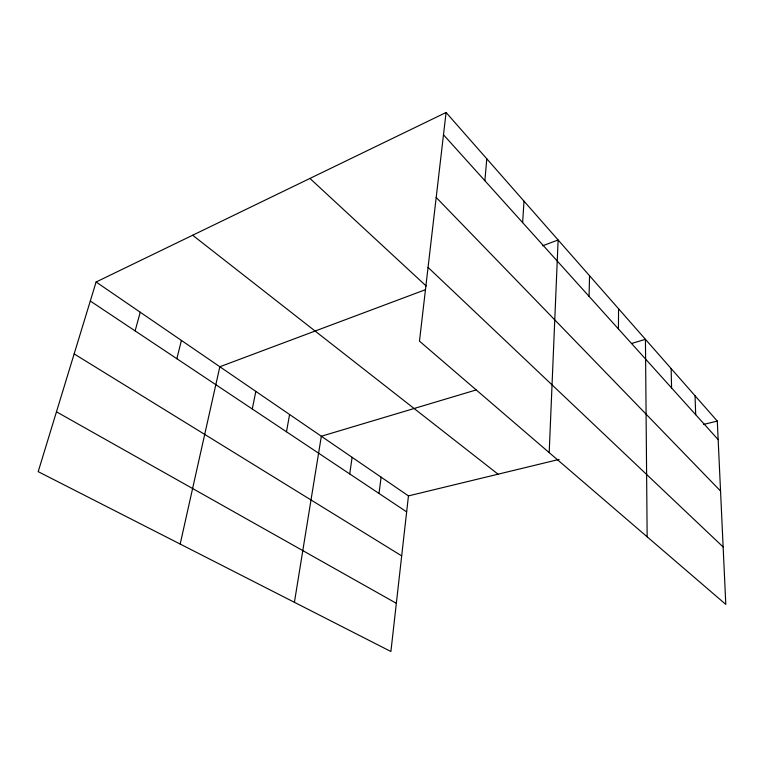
<?xml version="1.0" encoding="UTF-8"?>
<svg xmlns="http://www.w3.org/2000/svg" width="764" height="764" viewBox="0 0 764 764"><rect width="100%" height="100%" fill="white"/><g stroke="black" fill="none" stroke-linecap="round" stroke-linejoin="round"><path stroke-width="1.15" d="M618.429 328.94L618.553 308.742M589.063 296.346L589.541 275.728M549.192 452.632L558.121 239.982L542.679 245.769M522.633 222.61L523.999 201.152M484.873 180.696L486.792 158.816M96.102 282.002L408.453 495.903L390.901 651.511L38.2 471.665L96.102 282.002L446.081 112.489L717.3 421.098L725.8 604.4L419.474 341.155L446.081 112.489M379.02 493.458L381.102 477.175M349.721 473.928L352.118 457.321M294.417 602.309L321.338 436.244L476.096 389.965M286.471 431.775L289.594 414.508M252.282 408.988L255.825 391.388M180.18 544.063L219.841 366.739L425.491 289.68M176.856 358.717L181.402 340.41M135.123 330.888L140.251 312.237M631.876 343.389L645.437 339.331L647.156 536.815M408.453 495.903L559.124 459.403M703.596 424.421L717.3 421.098M56.469 411.825L396.335 603.302M74.146 353.904L401.683 555.877M90.295 301.016L406.649 511.88M192.662 235.236L498.071 474.196M309.936 178.432L426.207 286.022M428.05 267.4L723.136 546.967M436.187 197.456L720.548 491.042M443.483 134.76L718.16 439.644M695.03 395.762L695.698 414.709M671.145 368.573L671.575 387.94"/></g></svg>
